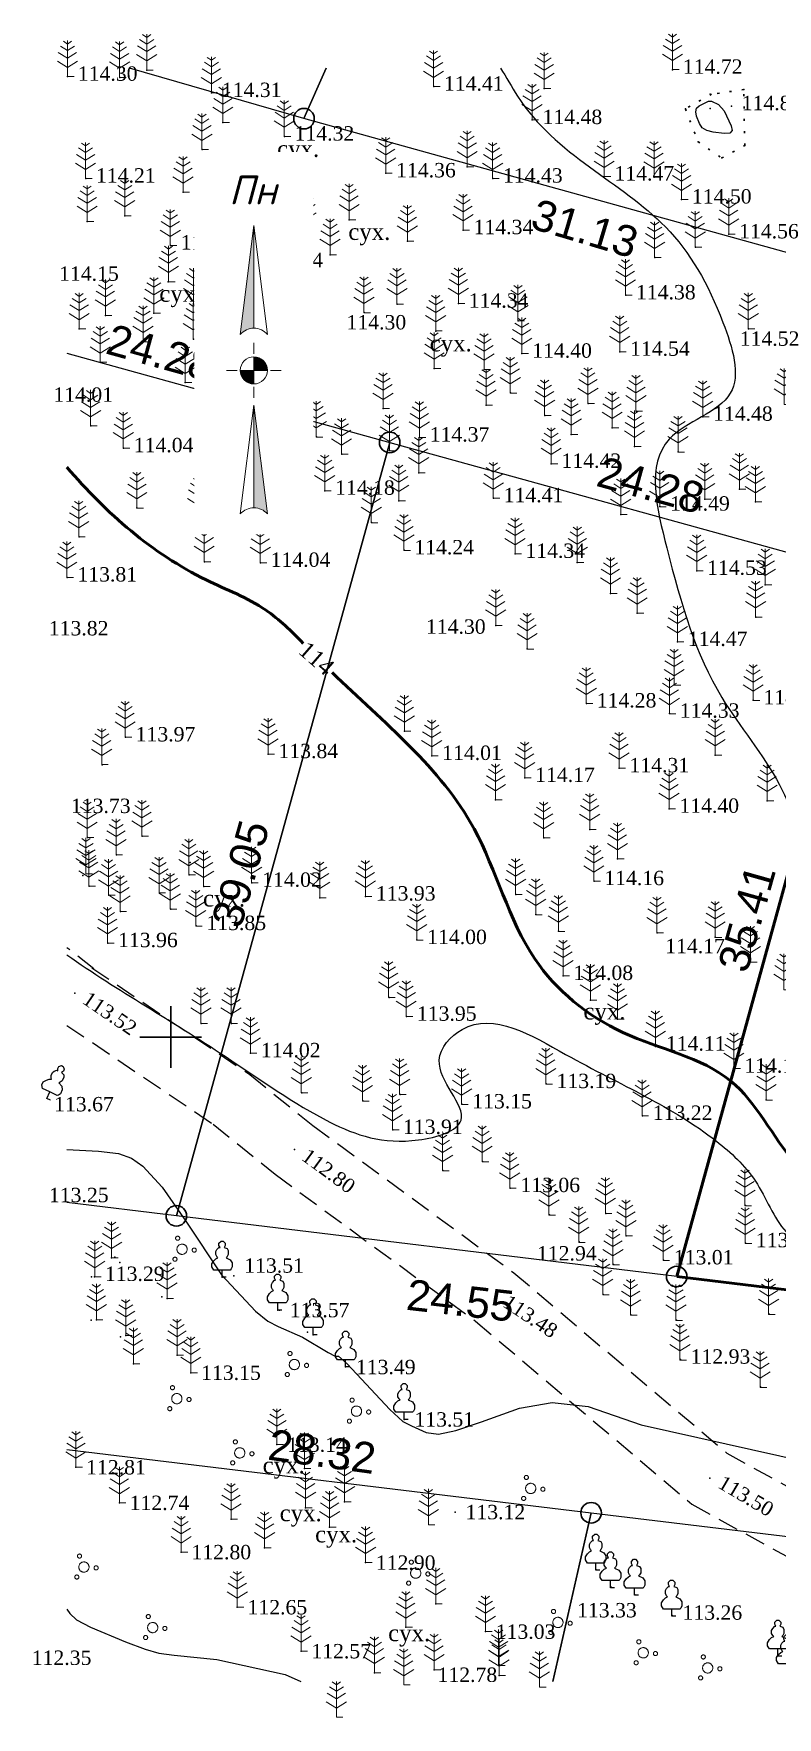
# Model space of a CAD drawing. Header units: millimetres. Extents: x 5405593.3 to 5405682.5, y 5524816.9 to 5524898.9.
# Drawn here: x 5405593.3 to 5405629.5, y 5524816.9 to 5524898.8 of the extents above; entities that cross this region are included whole.
import ezdxf
from ezdxf.enums import TextEntityAlignment as Align

# ---------------------------------------------------------------- set-up
doc = ezdxf.new("R2010")
doc.units = ezdxf.units.MM
doc.set_wipeout_variables(frame=1)
for name, pattern in [('0', [0]), ('DASHEDX2', [1.5, 1, -0.5]), ('HIDDEN', [0.5, 0, -0.5]), ('суцільна', [50, 50, 0])]:
    doc.linetypes.add(name, pattern=pattern)
for name, color, linetype, lineweight in [('#Лист (текст_ПН)', 250, 'Continuous', 0), ('#Штамп', 250, 'Continuous', 0), ('11900000', 1, 'Continuous', 30), ('Контур', 7, 'HIDDEN', 30), ('ТОЧКИ', 7, 'Continuous', 30), ('усл. знак', 7, 'суцільна', 20)]:
    doc.layers.add(name, color=color, linetype=linetype, lineweight=lineweight)
for name, color, linetype in [('вис_1_1', 170, 'Continuous'), ('горизонт_1', 12, 'Continuous'), ('горизонтали', 42, 'Continuous'), ('дороги', 7, 'Continuous'), ('Ділянки_Межі', 10, 'Continuous'), ('надписи', 7, 'Continuous'), ('отметки', 7, 'Continuous'), ('промеры', 185, 'Continuous'), ('Растительность', 7, 'Continuous')]:
    doc.layers.add(name, color=color, linetype=linetype)
doc.styles.get("Standard").update_dxf_attribs({"font": 'arial.ttf'})
doc.styles.add('times', font='times.ttf')
doc.styles.add('Мой_Топо', font='isocpeui.ttf')

# ---------------------------------------------------------------- blocks, each defined once
blk = doc.blocks.new('A$C51FE15A3')
at = {"layer": 'Растительность', "color": 94, "lineweight": 0}
for points in [[(-0.201, 1.726), (0, 1.584), (0.201, 1.726)], [(0, 1.75), (0, 0), (0.319, 0)], [(-0.447, 1.172), (0, 0.895), (0.447, 1.172)], [(-0.343, 1.489), (0, 1.267), (0.343, 1.489)], [(-0.493, 0.753), (0, 0.444), (0.493, 0.753)]]:
    blk.add_lwpolyline(points, dxfattribs=at)
blk = doc.blocks.new('A$C2ACB5305')
at = {"layer": 'Растительность'}
blk.add_lwpolyline([(0.2, 0), (0.2, 0), (0, 0), (0, 0.35), (-0.4, 0.35), (-0.5, 0.5), (-0.5, 0.65), (-0.4, 0.8), (-0.3, 0.9), (-0.2, 0.95), (-0.25, 1), (-0.3, 1.1), (-0.3, 1.25), (-0.25, 1.35), (-0.15, 1.45), (-0.1, 1.45), (-0.15, 1.55), (-0.15, 1.65), (-0.05, 1.75), (0.05, 1.75), (0.15, 1.65), (0.15, 1.55), (0.1, 1.45), (0.25, 1.4), (0.3, 1.3), (0.3, 1.1), (0.25, 1), (0.2, 0.95), (0.4, 0.85), (0.5, 0.7), (0.5, 0.5), (0.45, 0.4), (0.4, 0.35), (0, 0.35)], dxfattribs=at)
blk = doc.blocks.new('A$C72385B22')
at = {"layer": 'усл. знак'}
for centre, radius in [((0, 0), 0.625), ((-0.02, 1.49), 0.25), ((-1.29, -0.64), 0.25), ((1.28, -0.76), 0.25)]:
    blk.add_circle(centre, radius, dxfattribs=at)
blk = doc.blocks.new('*U6')
at = {"color": 0}
for points in [[(-0.113, 0), (-0.109, -0.029), (-0.097, -0.056)], [(-0.113, 0), (-0.097, -0.056), (0, 0)], [(-0.097, -0.056), (0, -0.113), (0, 0)], [(-0.097, -0.056), (-0.08, -0.08), (-0.056, -0.097)], [(-0.097, -0.056), (-0.056, -0.097), (0, -0.113)], [(-0.056, -0.097), (-0.029, -0.109), (0, -0.113)]]:
    blk.add_solid(points, dxfattribs=at)
blk = doc.blocks.new('*U7')
at = {"color": 0}
for points in [[(0, 0), (0.097, 0.056), (0, 0.113)], [(0.097, 0.056), (0.029, 0.109), (0, 0.113)], [(0, 0), (0.113, 0), (0.097, 0.056)], [(0.097, 0.056), (0.056, 0.097), (0.029, 0.109)], [(0.097, 0.056), (0.08, 0.08), (0.056, 0.097)], [(0.113, 0), (0.109, 0.029), (0.097, 0.056)]]:
    blk.add_solid(points, dxfattribs=at)
blk = doc.blocks.new('*U8')
at = {"color": 0}
for points in [[(0, -1.136), (0.021, -1.138), (0, -0.288)], [(0.021, -1.138), (0.042, -1.142), (0, -0.288)], [(0.042, -1.142), (0.062, -1.15), (0, -0.288)], [(0.062, -1.15), (0.081, -1.16), (0, -0.288)], [(0.081, -1.16), (0.098, -1.173), (0, -0.288)], [(0.098, -1.173), (0.113, -1.188), (0, -0.288)]]:
    blk.add_solid(points, dxfattribs=at)
blk = doc.blocks.new('*U9')
at = {"color": 0}
for points in [[(-0.113, 0.297), (-0.098, 0.312), (0, 1.197)], [(-0.098, 0.312), (-0.081, 0.325), (0, 1.197)], [(-0.081, 0.325), (-0.062, 0.335), (0, 1.197)], [(-0.062, 0.335), (-0.042, 0.343), (0, 1.197)], [(-0.042, 0.343), (-0.021, 0.347), (0, 1.197)], [(-0.021, 0.347), (0, 0.349), (0, 1.197)]]:
    blk.add_solid(points, dxfattribs=at)
blk = doc.blocks.new('#Північ')
at = {"color": 7}
blk.add_wipeout([(-2.901, 10.635), (2.901, 10.635), (2.901, -7.981), (-2.901, -7.981)], dxfattribs=at).dxf.layer = '#Лист (текст_ПН)'
at = {"layer": '#Лист (текст_ПН)'}
for p, q in [((-0.663, 1.748), (0, 7.043)), ((0, 7.043), (0, 2.052)), ((0, 7.043), (0.663, 1.748)), ((0, 1.337), (0, 0.807)), ((-1.337, 0), (-0.807, 0)), ((-0.662, 0), (0.662, 0)), ((0, 0.662), (0, -0.662)), ((1.337, 0), (0.807, 0)), ((0, -1.337), (0, -0.807)), ((-0.663, -6.99), (0, -1.695)), ((0, -1.695), (0.663, -6.99)), ((0, -1.695), (0, -6.686))]:
    blk.add_line(p, q, dxfattribs=at)
at = {"layer": '#Лист (текст_ПН)', "flags": 128}
for points in [[(0, 7.043), (-0.663, 1.748, -0.218585), (0, 2.052)], [(0, 0), (-0.662, 0, 0.414214), (0, -0.662)]]:
    blk.add_lwpolyline(points, format="xyb", close=True, dxfattribs=at)
at = {"layer": '#Лист (текст_ПН)'}
blk.add_circle((0, 0), 0.662, dxfattribs=at)
for centre in [(0, 1.178), (0, -7.56)]:
    blk.add_arc(centre, 0.874, 40.67981, 139.32019, dxfattribs=at)
at = {"layer": '#Лист (текст_ПН)', "xscale": 5.883850111352785, "yscale": 5.883850111352785, "zscale": 5.883850111352785}
for name in ['*U9', '*U6', '*U7', '*U8']:
    blk.add_blockref(name, (0, 0), dxfattribs=at)
at = {"layer": '#Лист (текст_ПН)', "style": 'Мой_Топо'}
blk.add_text('Пн', height=1.4, dxfattribs=at).set_placement((-1.217, 8.077))

msp = doc.modelspace()

# ---------------------------------------------------------------- linework, layer by layer
at = {"layer": '11900000', "color": 0, "linetype": '0', "lineweight": 15, "ltscale": 0.7}
for points in [[(5405600, 5524848.496), (5405600, 5524851.504)], [(5405600, 5524848.496), (5405600, 5524851.504)], [(5405600, 5524848.496), (5405600, 5524851.504)], [(5405600, 5524848.496), (5405600, 5524851.504)], [(5405600, 5524848.496), (5405600, 5524851.504)], [(5405600, 5524848.496), (5405600, 5524851.504)], [(5405598.496, 5524850), (5405601.504, 5524850)], [(5405598.496, 5524850), (5405601.504, 5524850)], [(5405598.496, 5524850), (5405601.504, 5524850)]]:
    msp.add_lwpolyline(points, dxfattribs=at)
at = {"layer": '11900000', "linetype": '0', "lineweight": 15, "ltscale": 0.7}
msp.add_lwpolyline([(5405600, 5524848.496), (5405600, 5524851.504)], dxfattribs=at)
at = {"layer": '11900000', "color": 7}
for points in [[(5405600, 5524848.5, 0), (5405600, 5524851.5, 0)], [(5405600, 5524848.5, 0), (5405600, 5524851.5, 0)], [(5405598.5, 5524850, 0), (5405601.5, 5524850, 0)], [(5405598.5, 5524850, 0), (5405601.5, 5524850, 0)]]:
    msp.add_polyline3d(points, dxfattribs=at)
at = {"layer": 'вис_1_1', "color": 7}
for p in [(5405597.27, 5524839.29, 113.36), (5405596.14, 5524838.32, 113.3), (5405602.5, 5524838.31, 113.5), (5405599.56, 5524837.35, 113.37), (5405605.3, 5524836.71, 113.57), (5405596.13, 5524836.22, 113.12), (5405606.67, 5524835.64, 113.52), (5405597.56, 5524835.41, 113.15), (5405598.18, 5524834.09, 113.08), (5405600.31, 5524834.52, 113.2), (5405600.98, 5524833.66, 113.15), (5405608.52, 5524833.94, 113.49), (5405611.37, 5524831.39, 113.51), (5405605.17, 5524830.16, 113.14), (5405595.38, 5524829.06, 112.81), (5405606.51, 5524829, 113.12), (5405597.5, 5524827.33, 112.74), (5405606.57, 5524827.09, 112.98), (5405608.47, 5524827.37, 113.07), (5405613.86, 5524826.88, 113.12), (5405602.94, 5524826.53, 112.86), (5405607.74, 5524826.15, 112.98), (5405604.57, 5524825.14, 112.77), (5405600.51, 5524824.93, 112.8), (5405609.49, 5524824.42, 112.9), (5405603.24, 5524822.25, 112.65), (5405612.91, 5524822.41, 113), (5405611.45, 5524821.27, 112.79), (5405615.33, 5524821.06, 113.03), (5405606.35, 5524820.11, 112.57), (5405609.92, 5524819.06, 112.6), (5405612.83, 5524819.2, 112.71), (5405615.99, 5524818.93, 112.85)]:
    msp.add_point(p, dxfattribs=at)
at = {"layer": 'горизонт_1', "color": 32}
for points in [[(5405594.945, 5524844.519, 113.5), (5405596.49, 5524844.44, 113.5), (5405597.45, 5524844.33, 113.5), (5405598.09, 5524844.11, 113.5), (5405598.64, 5524843.71, 113.5), (5405599.58, 5524842.69, 113.5), (5405600.73, 5524841.04, 113.5), (5405602.48, 5524838.42, 113.5), (5405604.13, 5524836.65, 113.5), (5405604.73, 5524836.17, 113.5), (5405605.24, 5524835.91, 113.5), (5405606.42, 5524835.39, 113.5), (5405607.67, 5524834.64, 113.5), (5405608.01, 5524834.46, 113.5), (5405608.17, 5524834.47, 113.5), (5405608.6, 5524834.09, 113.5), (5405610.67, 5524831.87, 113.5), (5405611.31, 5524831.28, 113.5), (5405611.73, 5524831.08, 113.5), (5405612.45, 5524830.75, 113.5), (5405613.04, 5524830.67, 113.5), (5405613.89, 5524830.85, 113.5), (5405615.14, 5524831.27, 113.5), (5405616.99, 5524831.94, 113.5), (5405618.58, 5524832.22, 113.5), (5405620.34, 5524832.01, 113.5), (5405622.91, 5524831.12, 113.5), (5405632.424, 5524829.007, 0)], [(5405594.945, 5524822.155, 112.5), (5405595.09, 5524821.94, 112.5), (5405595.41, 5524821.64, 112.5), (5405596.09, 5524821.27, 112.5), (5405597.8, 5524820.56, 112.5), (5405598.75, 5524820.21, 112.5), (5405599.42, 5524820.02, 112.5), (5405600.17, 5524819.91, 112.5), (5405602.25, 5524819.7, 112.5), (5405605.57, 5524818.97, 112.5), (5405606.343, 5524818.63, 112.5)]]:
    msp.add_polyline3d(points, dxfattribs=at)
at = {"layer": 'горизонтали', "color": 32}
msp.add_polyline3d([(5405625.617, 5524894.812, 114.5), (5405625.577, 5524895.032, 114.5), (5405625.617, 5524895.202, 114.5), (5405625.747, 5524895.322, 114.5), (5405626.187, 5524895.542, 114.5), (5405626.337, 5524895.552, 114.5), (5405626.687, 5524895.382, 114.5), (5405626.957, 5524895.072, 114.5), (5405627.297, 5524894.352, 114.5), (5405627.347, 5524894.112, 114.5), (5405627.237, 5524893.982, 114.5), (5405626.957, 5524893.972, 114.5), (5405626.427, 5524894.032, 114.5), (5405626.107, 5524894.112, 114.5), (5405625.887, 5524894.252, 114.5), (5405625.757, 5524894.462, 114.5), (5405625.617, 5524894.812, 114.5)], close=True, dxfattribs=at)
for points, knots in [([(5405616.062, 5524897.152), (5405616.345, 5524896.725), (5405618.259, 5524893.107), (5405623.768, 5524890.887), (5405626.725, 5524885.692), (5405628.214, 5524880.763), (5405622.772, 5524879.375), (5405624.442, 5524872.575), (5405625.964, 5524867.149), (5405630.819, 5524861.461), (5405631.98, 5524851.958), (5405640.975, 5524845.575), (5405649.66, 5524843.677), (5405656.782, 5524841.559), (5405664.498, 5524840.873), (5405672.19, 5524840.206), (5405676.009, 5524836.009), (5405676.677, 5524832.749), (5405677.689, 5524832.21)], [1006.37858, 1006.37858, 1006.37858, 1006.37858, 1007.86787, 1017.487334, 1022.90954, 1026.380728, 1030.095834, 1035.395338, 1043.1603, 1048.251367, 1057.010325, 1070.527511, 1077.466358, 1083.982496, 1092.600956, 1101.125451, 1105.517523, 1109.289482, 1109.289482, 1109.289482, 1109.289482]), ([(5405594.945, 5524853.991), (5405597.419, 5524852.268), (5405601.847, 5524849.758), (5405607.223, 5524845.854), (5405611.016, 5524844.52), (5405615.353, 5524845.832), (5405612.231, 5524848.538), (5405615.096, 5524851.641), (5405620.513, 5524848.229), (5405625.149, 5524846.33), (5405628.701, 5524843.092), (5405629.928, 5524839.492), (5405634.972, 5524838.94), (5405638.051, 5524833.668), (5405643.5, 5524830.191), (5405648.487, 5524828.581), (5405651.496, 5524824.289), (5405656.122, 5524829.555), (5405659.386, 5524823.566), (5405665.551, 5524828.125), (5405671.346, 5524821.613), (5405676.935, 5524816.585), (5405681.264, 5524817.737), (5405682.481, 5524818.06)], [212.550793, 212.550793, 212.550793, 212.550793, 221.647362, 227.659049, 232.061321, 234.360288, 237.456685, 239.327291, 244.513006, 252.991366, 255.698925, 258.590998, 263.577238, 268.549286, 276.008979, 282.485158, 284.13014, 290.057535, 293.654163, 298.963585, 306.578764, 315.889792, 319.532435, 319.532435, 319.532435, 319.532435])]:
    msp.add_open_spline(points, degree=3, knots=knots, dxfattribs=at)
at = {"layer": 'горизонтали', "color": 32, "lineweight": 50}
for points, knots in [([(5405606.456, 5524869.158), (5405605.877, 5524869.753), (5405604.523, 5524871.087), (5405599.932, 5524872.812), (5405596.857, 5524875.479), (5405594.945, 5524877.739)], [95.517258, 95.517258, 95.517258, 95.517258, 97.981196, 101.219145, 109.944392, 109.944392, 109.944392, 109.944392]), ([(5405677.689, 5524822.065), (5405677.529, 5524822.075), (5405675.647, 5524822.192), (5405672.077, 5524823.089), (5405668.394, 5524826.87), (5405662.764, 5524829.2), (5405656.57, 5524831.468), (5405649.417, 5524831.949), (5405642.241, 5524835.674), (5405636.068, 5524839.74), (5405630.096, 5524843.44), (5405627.662, 5524848.711), (5405621.841, 5524849.742), (5405616.887, 5524853.819), (5405615.045, 5524861.625), (5405610.375, 5524865.309), (5405607.862, 5524867.739)], [7.100836, 7.100836, 7.100836, 7.100836, 7.568343, 12.725493, 17.654253, 23.006167, 30.801483, 37.395587, 44.178008, 54.639578, 59.818306, 64.919884, 70.679239, 76.265836, 83.261001, 93.552049, 93.552049, 93.552049, 93.552049])]:
    msp.add_open_spline(points, degree=3, knots=knots, dxfattribs=at)
at = {"layer": 'дороги', "color": 7, "linetype": 'DASHEDX2'}
for points, elevation in [([(5405596.262, 5524853.313), (5405594.945, 5524854.344)], 112.707), ([(5405596.15, 5524853.373), (5405603.852, 5524848.167), (5405606.914, 5524845.7), (5405616.709, 5524838.529), (5405627.094, 5524829.743), (5405644.197, 5524820.364), (5405647.786, 5524818.63)], 112.71), ([(5405594.945, 5524850.566), (5405602.068, 5524845.753), (5405605.086, 5524843.32), (5405614.851, 5524836.171), (5405625.386, 5524827.257), (5405641.12, 5524818.63)], 112.71)]:
    msp.add_lwpolyline(points, dxfattribs=dict(at, elevation=elevation))
at = {"layer": 'Ділянки_Межі', "lineweight": 25}
for points in [[(5405594.945, 5524883.275), (5405610.666, 5524878.935), (5405634.068, 5524872.474), (5405657.472, 5524866.014), (5405661.2, 5524879.516), (5405636.486, 5524886.378), (5405606.49, 5524894.695), (5405597.989, 5524897.152)], [(5405594.945, 5524829.918), (5405620.476, 5524826.844), (5405646.236, 5524823.743), (5405649.017, 5524835.388), (5405624.646, 5524838.342), (5405600.275, 5524841.297), (5405594.945, 5524841.943)], [(5405594.945, 5524829.918), (5405620.476, 5524826.844), (5405618.61, 5524818.63)]]:
    msp.add_lwpolyline(points, dxfattribs=at)
at = {"layer": 'Ділянки_Межі'}
for points in [[(5405607.565, 5524897.152), (5405606.49, 5524894.695), (5405597.989, 5524897.152)], [(5405641.207, 5524897.152), (5405636.486, 5524886.378), (5405606.49, 5524894.695)], [(5405606.49, 5524894.695), (5405607.565, 5524897.152)], [(5405594.945, 5524883.275), (5405610.666, 5524878.935), (5405600.275, 5524841.297), (5405594.945, 5524841.943)], [(5405618.61, 5524818.63), (5405620.476, 5524826.844), (5405646.236, 5524823.743), (5405645.074, 5524818.63)]]:
    msp.add_lwpolyline(points, dxfattribs=at)
msp.add_lwpolyline([(5405600.275, 5524841.297), (5405610.666, 5524878.935), (5405634.068, 5524872.474), (5405624.646, 5524838.342)], close=True, dxfattribs=at)
at = {"layer": 'Ділянки_Межі', "lineweight": 50}
msp.add_lwpolyline([(5405624.646, 5524838.342), (5405634.068, 5524872.474), (5405657.472, 5524866.014), (5405649.017, 5524835.388)], close=True, dxfattribs=at)
at = {"layer": 'Контур', "color": 7, "linetype": 'HIDDEN', "elevation": 114.67}
msp.add_lwpolyline([(5405626.84, 5524892.78), (5405626.84, 5524892.78), (5405627.96, 5524893.39), (5405627.91, 5524896.11), (5405626.34, 5524895.881), (5405625.07, 5524895.17), (5405625.69, 5524893.57), (5405626.84, 5524892.78)], dxfattribs=at)
at = {"layer": 'отметки', "color": 7}
for p in [(5405594.975, 5524896.739, 114.296), (5405597.517, 5524896.702, 114.289), (5405598.838, 5524897.06, 114.308), (5405624.444, 5524897.078, 114.719), (5405601.989, 5524895.948, 114.314), (5405612.808, 5524896.258, 114.409), (5405618.193, 5524896.163, 114.555), (5405626.279, 5524895.891, 114.76), (5405627.911, 5524896.106, 114.845), (5405625.073, 5524895.168, 114.722), (5405626.282, 5524895.188, 114.069), (5405627.311, 5524895.307, 114.801), (5405602.542, 5524894.5, 114.319), (5405605.534, 5524893.827, 114.318), (5405617.61, 5524894.63, 114.485), (5405601.524, 5524893.187, 114.231), (5405625.698, 5524893.573, 114.707), (5405627.965, 5524893.395, 114.668), (5405614.447, 5524892.35, 114.386), (5405626.846, 5524892.785, 114.672), (5405595.86, 5524891.782, 114.214), (5405610.478, 5524892.038, 114.363), (5405615.684, 5524891.781, 114.431), (5405621.113, 5524891.882, 114.47), (5405623.547, 5524891.841, 114.529), (5405600.605, 5524891.109, 114.23), (5405606.273, 5524891.311, 114.336), (5405624.886, 5524890.762, 114.504), (5405597.768, 5524889.965, 114.191), (5405608.694, 5524889.771, 114.373), (5405595.937, 5524889.69, 114.151), (5405606.594, 5524889.354, 114.294), (5405614.252, 5524889.272, 114.344), (5405627.185, 5524889.068, 114.559), (5405599.985, 5524888.526, 114.258), (5405605.359, 5524888.451, 114.341), (5405611.535, 5524888.73, 114.336), (5405625.557, 5524888.438, 114.549), (5405607.77, 5524888.071, 114.304), (5405623.572, 5524887.929, 114.474), (5405599.881, 5524886.76, 114.237), (5405601.109, 5524885.666, 114.291), (5405611.031, 5524885.67, 114.366), (5405614.015, 5524885.695, 114.335), (5405622.162, 5524886.1, 114.385), (5405596.817, 5524885.12, 114.199), (5405599.177, 5524885.223, 114.228), (5405609.422, 5524885.253, 114.302), (5405616.919, 5524884.848, 114.319), (5405595.54, 5524884.462, 114.097), (5405602.952, 5524884.419, 114.176), (5405612.917, 5524884.358, 114.283), (5405628.135, 5524884.461, 114.517), (5405598.644, 5524883.84, 114.121), (5405601.109, 5524883.97, 114.146), (5405604.636, 5524883.246, 114.221), (5405605.281, 5524883.907, 114.186), (5405617.108, 5524883.259, 114.398), (5405621.874, 5524883.352, 114.544), (5405596.561, 5524882.839, 114.145), (5405602.587, 5524882.596, 114.162), (5405612.834, 5524882.542, 114.314), (5405615.263, 5524882.494, 114.362), (5405600.709, 5524881.849, 114.248), (5405615.37, 5524880.752, 114.345), (5405616.547, 5524881.345, 114.356), (5405620.325, 5524880.831, 114.423), (5405602.669, 5524880.305, 114.169), (5405610.348, 5524880.58, 114.352), (5405618.222, 5524880.241, 114.405), (5405622.668, 5524880.466, 114.444), (5405625.915, 5524880.19, 114.484), (5405596.101, 5524879.741, 114.096), (5405607.097, 5524879.202, 114.241), (5405612.114, 5524879.178, 114.369), (5405619.512, 5524879.329, 114.412), (5405621.503, 5524879.65, 114.429), (5405597.699, 5524878.659, 114.041), (5405602.974, 5524878.365, 114.152), (5405608.333, 5524878.364, 114.227), (5405610.655, 5524878.537, 114.244), (5405622.594, 5524878.743, 114.457), (5405624.718, 5524878.473, 114.54), (5405612.083, 5524877.454, 114.267), (5405618.532, 5524877.9, 114.415), (5405604.625, 5524876.754, 114.118), (5405627.703, 5524876.659, 114.594), (5405607.506, 5524876.588, 114.179), (5405611.117, 5524876.1, 114.249), (5405615.717, 5524876.226, 114.414), (5405623.824, 5524875.818, 114.485), (5405626.011, 5524876.18, 114.571), (5405628.485, 5524876.047, 114.606), (5405598.357, 5524875.747, 114.006), (5405601.317, 5524875.459, 114.065), (5405609.777, 5524875.032, 114.24), (5405621.93, 5524875.435, 114.444), (5405595.537, 5524874.344, 113.894), (5405611.366, 5524873.688, 114.242), (5405616.774, 5524873.518, 114.337), (5405601.644, 5524873.133, 114.022), (5405604.366, 5524873.081, 114.041), (5405619.802, 5524873.094, 114.425), (5405625.623, 5524872.692, 114.533), (5405594.954, 5524872.367, 113.809), (5405628.96, 5524872.009, 114.605), (5405621.428, 5524871.59, 114.449), (5405622.721, 5524870.627, 114.468), (5405628.497, 5524870.439, 114.539), (5405615.833, 5524870.029, 114.297), (5405617.366, 5524868.89, 114.267), (5405624.685, 5524869.232, 114.471), (5405624.528, 5524867.135, 114.349), (5405620.249, 5524866.236, 114.279), (5405628.369, 5524866.386, 114.56), (5405624.296, 5524865.74, 114.331), (5405597.792, 5524864.586, 113.148), (5405597.792, 5524864.586, 113.965), (5405611.391, 5524864.89, 114.054), (5405604.748, 5524863.771, 113.843), (5405612.721, 5524863.682, 114.013), (5405626.522, 5524863.722, 114.456), (5405596.653, 5524863.254, 113.028), (5405596.653, 5524863.254, 113.845), (5405621.845, 5524863.082, 114.309), (5405617.251, 5524862.614, 114.166), (5405615.826, 5524861.547, 114.162), (5405624.276, 5524861.11, 114.396), (5405629.051, 5524861.501, 114.455), (5405595.948, 5524859.708, 112.97), (5405595.948, 5524859.708, 113.787), (5405598.611, 5524859.771, 113.029), (5405598.611, 5524859.771, 113.846), (5405618.17, 5524859.694, 114.119), (5405620.417, 5524860.101, 114.232), (5405597.36, 5524858.858, 112.941), (5405597.36, 5524858.858, 113.758), (5405621.769, 5524858.678, 114.256), (5405595.721, 5524857.86, 112.954), (5405595.721, 5524857.86, 113.771), (5405600.899, 5524857.886, 112.998), (5405600.899, 5524857.886, 113.815), (5405600.94, 5524858.492, 112.998), (5405600.94, 5524858.492, 113.815), (5405596.027, 5524857.342, 112.958), (5405596.027, 5524857.342, 113.775), (5405599.445, 5524857.007, 112.996), (5405599.445, 5524857.007, 113.813), (5405601.619, 5524857.319, 113.045), (5405601.619, 5524857.319, 113.862), (5405603.95, 5524857.51, 113.202), (5405603.95, 5524857.51, 114.019), (5405620.62, 5524857.59, 114.159), (5405596.983, 5524856.899, 113), (5405596.983, 5524856.899, 113.817), (5405599.999, 5524856.222, 113.019), (5405599.999, 5524856.222, 113.836), (5405607.27, 5524856.779, 113.174), (5405607.27, 5524856.779, 113.991), (5405609.492, 5524856.841, 113.116), (5405609.492, 5524856.841, 113.933), (5405616.804, 5524856.934, 114.111), (5405597.546, 5524856.107, 113.022), (5405597.546, 5524856.107, 113.839), (5405601.238, 5524855.404, 113.032), (5405601.238, 5524855.404, 113.849), (5405617.783, 5524855.955, 114.128), (5405596.935, 5524854.573, 113.143), (5405596.935, 5524854.573, 113.96), (5405611.991, 5524854.722, 113.186), (5405611.991, 5524854.722, 114.003), (5405618.892, 5524855.15, 114.085), (5405623.689, 5524855.076, 114.166), (5405626.523, 5524854.851, 114.355), (5405619.116, 5524852.974, 114.079), (5405628.246, 5524853.657, 114.417), (5405595.337, 5524852.132, 112.707), (5405595.337, 5524852.132, 113.524), (5405610.633, 5524851.929, 113.058), (5405610.633, 5524851.929, 113.875), (5405620.446, 5524851.8, 114.029), (5405601.489, 5524850.664, 113.081), (5405601.489, 5524850.664, 113.898), (5405602.955, 5524850.664, 113.027), (5405602.955, 5524850.664, 113.844), (5405611.491, 5524850.992, 113.129), (5405611.491, 5524850.992, 113.946), (5405621.767, 5524850.866, 114.117), (5405603.893, 5524849.213, 113.207), (5405603.893, 5524849.213, 114.024), (5405623.619, 5524849.538, 114.114), (5405627.44, 5524848.464, 114.181), (5405606.38, 5524847.286, 113.114), (5405606.38, 5524847.286, 113.931), (5405611.168, 5524847.208, 113.029), (5405611.168, 5524847.208, 113.846), (5405618.292, 5524847.713, 113.188), (5405609.358, 5524846.886, 113.077), (5405609.358, 5524846.886, 113.894), (5405614.186, 5524846.726, 113.149), (5405629.002, 5524846.94, 114.091), (5405610.813, 5524845.481, 113.095), (5405610.813, 5524845.481, 113.912), (5405622.981, 5524846.165, 113.219), (5405606.027, 5524844.519, 112.795), (5405606.027, 5524844.519, 113.612), (5405615.19, 5524843.933, 113.059), (5405613.255, 5524843.498, 113.099), (5405616.531, 5524842.65, 113.059), (5405621.187, 5524841.417, 113.051), (5405621.187, 5524841.416, 113.065), (5405627.991, 5524841.803, 113.199), (5405618.443, 5524841.344, 113.007), (5405619.893, 5524840.029, 112.937), (5405619.893, 5524840.017, 112.938), (5405622.19, 5524840.331, 113.05), (5405628, 5524839.968, 113.186), (5405597.121, 5524839.257, 113.284), (5405597.52, 5524839.03, 113.37), (5405621.567, 5524838.926, 112.962), (5405624.005, 5524839.134, 113.014), (5405596.295, 5524838.328, 113.292), (5405603.08, 5524838.38, 113.51), (5405599.82, 5524837.28, 113.4), (5405615.813, 5524837.366, 112.664), (5405615.813, 5524837.366, 113.481), (5405621.06, 5524837.472, 112.933), (5405605.21, 5524836.71, 113.53), (5405622.416, 5524836.477, 112.998), (5405629.145, 5524836.505, 113.031), (5405596.38, 5524836.23, 113.16), (5405624.633, 5524836.226, 113.003), (5405597.81, 5524835.48, 113.16), (5405606.93, 5524835.51, 113.52), (5405624.823, 5524834.302, 112.933), (5405628.725, 5524832.974, 113.011), (5405626.263, 5524828.529, 112.68), (5405626.263, 5524828.529, 113.497), (5405620.726, 5524824.074, 112.462), (5405620.726, 5524824.074, 113.279), (5405621.452, 5524823.23, 112.427), (5405621.452, 5524823.23, 113.244), (5405622.61, 5524822.854, 112.515), (5405622.61, 5524822.854, 113.332), (5405624.428, 5524821.839, 112.442), (5405624.428, 5524821.839, 113.259), (5405616.012, 5524819.447, 111.966), (5405616.012, 5524819.447, 112.783)]:
    msp.add_point(p, dxfattribs=at)
at = {"layer": 'ТОЧКИ'}
for centre in [(5405606.49, 5524894.695), (5405610.666, 5524878.935), (5405600.275, 5524841.297), (5405624.646, 5524838.342), (5405620.476, 5524826.844)]:
    msp.add_circle(centre, 0.5, dxfattribs=at)

# ---------------------------------------------------------------- block references
at = {"layer": 'Растительность', "color": 7}
for name, p in [('A$C51FE15A3', (5405598.83, 5524897.06, 114.31)), ('A$C51FE15A3', (5405624.44, 5524897.08, 114.72)), ('A$C51FE15A3', (5405594.97, 5524896.74, 114.3)), ('A$C51FE15A3', (5405597.51, 5524896.7, 114.29)), ('A$C51FE15A3', (5405612.8, 5524896.26, 114.41)), ('A$C51FE15A3', (5405601.98, 5524895.95, 114.31)), ('A$C51FE15A3', (5405618.19, 5524896.16, 114.55)), ('A$C51FE15A3', (5405617.6, 5524894.63, 114.48)), ('A$C51FE15A3', (5405602.54, 5524894.5, 114.32)), ('A$C51FE15A3', (5405605.53, 5524893.83, 114.32)), ('A$C51FE15A3', (5405601.52, 5524893.19, 114.23)), ('A$C51FE15A3', (5405614.44, 5524892.35, 114.39)), ('A$C51FE15A3', (5405595.85, 5524891.78, 114.21)), ('A$C51FE15A3', (5405606.27, 5524891.31, 114.34)), ('A$C51FE15A3', (5405610.47, 5524892.04, 114.36)), ('A$C51FE15A3', (5405615.68, 5524891.78, 114.43)), ('A$C51FE15A3', (5405621.11, 5524891.88, 114.47)), ('A$C51FE15A3', (5405623.54, 5524891.84, 114.53)), ('A$C51FE15A3', (5405600.6, 5524891.11, 114.23)), ('A$C51FE15A3', (5405624.88, 5524890.76, 114.5)), ('A$C51FE15A3', (5405595.93, 5524889.69, 114.15)), ('A$C51FE15A3', (5405597.76, 5524889.96, 114.19)), ('A$C51FE15A3', (5405608.69, 5524889.77, 114.37)), ('A$C51FE15A3', (5405606.59, 5524889.35, 114.29)), ('A$C51FE15A3', (5405614.24, 5524889.27, 114.34)), ('A$C51FE15A3', (5405627.18, 5524889.07, 114.56)), ('A$C51FE15A3', (5405599.98, 5524888.52, 114.26)), ('A$C51FE15A3', (5405605.35, 5524888.45, 114.34)), ('A$C51FE15A3', (5405607.76, 5524888.07, 114.3)), ('A$C51FE15A3', (5405611.53, 5524888.73, 114.34)), ('A$C51FE15A3', (5405625.55, 5524888.44, 114.55)), ('A$C51FE15A3', (5405623.57, 5524887.93, 114.47)), ('A$C51FE15A3', (5405599.89, 5524886.76, 114.24)), ('A$C51FE15A3', (5405601.11, 5524885.67, 114.29)), ('A$C51FE15A3', (5405611.02, 5524885.67, 114.37)), ('A$C51FE15A3', (5405614.01, 5524885.69, 114.34)), ('A$C51FE15A3', (5405622.15, 5524886.1, 114.38)), ('A$C51FE15A3', (5405596.82, 5524885.12, 114.2)), ('A$C51FE15A3', (5405599.18, 5524885.22, 114.23)), ('A$C51FE15A3', (5405609.41, 5524885.25, 114.3)), ('A$C51FE15A3', (5405616.91, 5524884.85, 114.32)), ('A$C51FE15A3', (5405595.54, 5524884.46, 114.1)), ('A$C51FE15A3', (5405601.1, 5524883.97, 114.15)), ('A$C51FE15A3', (5405602.94, 5524884.42, 114.18)), ('A$C51FE15A3', (5405605.27, 5524883.91, 114.19)), ('A$C51FE15A3', (5405612.91, 5524884.36, 114.28)), ('A$C51FE15A3', (5405628.13, 5524884.46, 114.52)), ('A$C51FE15A3', (5405598.65, 5524883.84, 114.12)), ('A$C51FE15A3', (5405604.63, 5524883.24, 114.22)), ('A$C51FE15A3', (5405617.1, 5524883.26, 114.4)), ('A$C51FE15A3', (5405621.87, 5524883.35, 114.54)), ('A$C51FE15A3', (5405596.57, 5524882.84, 114.15)), ('A$C51FE15A3', (5405602.58, 5524882.59, 114.16)), ('A$C51FE15A3', (5405612.83, 5524882.54, 114.31)), ('A$C51FE15A3', (5405615.26, 5524882.49, 114.36)), ('A$C51FE15A3', (5405600.71, 5524881.85, 114.25)), ('A$C51FE15A3', (5405615.36, 5524880.75, 114.35)), ('A$C51FE15A3', (5405616.54, 5524881.34, 114.36)), ('A$C51FE15A3', (5405620.32, 5524880.83, 114.42)), ('A$C51FE15A3', (5405629.88, 5524880.79, 114.54)), ('A$C51FE15A3', (5405602.66, 5524880.3, 114.17)), ('A$C51FE15A3', (5405610.34, 5524880.58, 114.35)), ('A$C51FE15A3', (5405618.21, 5524880.24, 114.4)), ('A$C51FE15A3', (5405622.66, 5524880.46, 114.44)), ('A$C51FE15A3', (5405625.91, 5524880.19, 114.48)), ('A$C51FE15A3', (5405596.1, 5524879.74, 114.1)), ('A$C51FE15A3', (5405607.09, 5524879.2, 114.24)), ('A$C51FE15A3', (5405612.11, 5524879.18, 114.37)), ('A$C51FE15A3', (5405619.51, 5524879.33, 114.41)), ('A$C51FE15A3', (5405621.5, 5524879.65, 114.43)), ('A$C51FE15A3', (5405597.69, 5524878.66, 114.04)), ('A$C51FE15A3', (5405602.96, 5524878.36, 114.15)), ('A$C51FE15A3', (5405608.32, 5524878.36, 114.23)), ('A$C51FE15A3', (5405610.65, 5524878.53, 114.24)), ('A$C51FE15A3', (5405622.59, 5524878.74, 114.46)), ('A$C51FE15A3', (5405624.71, 5524878.47, 114.54)), ('A$C51FE15A3', (5405612.08, 5524877.45, 114.27)), ('A$C51FE15A3', (5405618.53, 5524877.9, 114.41)), ('A$C51FE15A3', (5405604.62, 5524876.75, 114.12)), ('A$C51FE15A3', (5405607.5, 5524876.58, 114.18)), ('A$C51FE15A3', (5405627.7, 5524876.66, 114.59)), ('A$C51FE15A3', (5405598.35, 5524875.74, 114.01)), ('A$C51FE15A3', (5405611.11, 5524876.1, 114.25)), ('A$C51FE15A3', (5405615.71, 5524876.22, 114.41)), ('A$C51FE15A3', (5405623.82, 5524875.81, 114.48)), ('A$C51FE15A3', (5405626.01, 5524876.18, 114.57)), ('A$C51FE15A3', (5405628.48, 5524876.04, 114.61)), ('A$C51FE15A3', (5405601.31, 5524875.46, 114.06)), ('A$C51FE15A3', (5405609.77, 5524875.03, 114.24)), ('A$C51FE15A3', (5405621.92, 5524875.43, 114.44)), ('A$C51FE15A3', (5405595.52, 5524874.34, 113.89)), ('A$C51FE15A3', (5405611.36, 5524873.68, 114.24)), ('A$C51FE15A3', (5405616.77, 5524873.51, 114.34)), ('A$C51FE15A3', (5405601.63, 5524873.13, 114.02)), ('A$C51FE15A3', (5405604.36, 5524873.08, 114.04)), ('A$C51FE15A3', (5405619.8, 5524873.09, 114.42)), ('A$C51FE15A3', (5405625.62, 5524872.69, 114.53)), ('A$C51FE15A3', (5405594.94, 5524872.36, 113.81)), ('A$C51FE15A3', (5405621.42, 5524871.59, 114.45)), ('A$C51FE15A3', (5405628.96, 5524872.01, 114.61)), ('A$C51FE15A3', (5405615.83, 5524870.03, 114.3)), ('A$C51FE15A3', (5405622.72, 5524870.62, 114.47)), ('A$C51FE15A3', (5405628.49, 5524870.44, 114.54)), ('A$C51FE15A3', (5405624.68, 5524869.23, 114.47)), ('A$C51FE15A3', (5405617.36, 5524868.88, 114.27)), ('A$C51FE15A3', (5405624.52, 5524867.13, 114.35)), ('A$C51FE15A3', (5405620.24, 5524866.23, 114.28)), ('A$C51FE15A3', (5405628.37, 5524866.38, 114.56)), ('A$C51FE15A3', (5405624.29, 5524865.73, 114.33)), ('A$C51FE15A3', (5405597.78, 5524864.59, 113.15)), ('A$C51FE15A3', (5405611.38, 5524864.88, 114.05)), ('A$C51FE15A3', (5405604.74, 5524863.76, 113.84)), ('A$C51FE15A3', (5405612.71, 5524863.68, 114.01)), ('A$C51FE15A3', (5405626.52, 5524863.72, 114.46)), ('A$C51FE15A3', (5405596.64, 5524863.26, 113.03)), ('A$C51FE15A3', (5405617.24, 5524862.61, 114.17)), ('A$C51FE15A3', (5405621.84, 5524863.08, 114.31)), ('A$C51FE15A3', (5405615.82, 5524861.54, 114.16)), ('A$C51FE15A3', (5405624.27, 5524861.11, 114.4)), ('A$C51FE15A3', (5405629.05, 5524861.5, 114.46)), ('A$C51FE15A3', (5405595.93, 5524859.71, 112.97)), ('A$C51FE15A3', (5405598.6, 5524859.77, 113.03)), ('A$C51FE15A3', (5405618.16, 5524859.69, 114.12)), ('A$C51FE15A3', (5405620.41, 5524860.1, 114.23)), ('A$C51FE15A3', (5405597.34, 5524858.86, 112.94)), ('A$C51FE15A3', (5405621.76, 5524858.67, 114.26)), ('A$C51FE15A3', (5405595.873, 5524857.936, 112.96)), ('A$C51FE15A3', (5405600.88, 5524857.89, 113)), ('A$C51FE15A3', (5405596.01, 5524857.34, 112.96)), ('A$C51FE15A3', (5405596.97, 5524856.9, 113)), ('A$C51FE15A3', (5405599.43, 5524857.01, 113)), ('A$C51FE15A3', (5405601.6, 5524857.32, 113.04)), ('A$C51FE15A3', (5405603.94, 5524857.51, 113.2)), ('A$C51FE15A3', (5405609.48, 5524856.84, 113.12)), ('A$C51FE15A3', (5405616.8, 5524856.93, 114.11)), ('A$C51FE15A3', (5405620.61, 5524857.58, 114.16)), ('A$C51FE15A3', (5405597.53, 5524856.11, 113.02)), ('A$C51FE15A3', (5405599.98, 5524856.22, 113.02)), ('A$C51FE15A3', (5405607.26, 5524856.78, 113.17)), ('A$C51FE15A3', (5405601.22, 5524855.4, 113.03)), ('A$C51FE15A3', (5405617.78, 5524855.95, 114.13)), ('A$C51FE15A3', (5405596.92, 5524854.57, 113.14)), ('A$C51FE15A3', (5405611.98, 5524854.72, 113.19)), ('A$C51FE15A3', (5405618.88, 5524855.14, 114.08)), ('A$C51FE15A3', (5405623.68, 5524855.07, 114.17)), ('A$C51FE15A3', (5405626.52, 5524854.85, 114.35)), ('A$C51FE15A3', (5405628.24, 5524853.65, 114.42)), ('A$C51FE15A3', (5405619.11, 5524852.97, 114.08)), ('A$C51FE15A3', (5405610.61, 5524851.93, 113.06)), ('A$C51FE15A3', (5405629.87, 5524852.3, 114.33)), ('A$C51FE15A3', (5405620.44, 5524851.79, 114.03)), ('A$C51FE15A3', (5405601.47, 5524850.66, 113.08)), ('A$C51FE15A3', (5405602.94, 5524850.66, 113.03)), ('A$C51FE15A3', (5405611.47, 5524850.99, 113.13)), ('A$C51FE15A3', (5405621.76, 5524850.86, 114.12)), ('A$C51FE15A3', (5405623.61, 5524849.53, 114.11)), ('A$C51FE15A3', (5405603.88, 5524849.21, 113.21)), ('A$C51FE15A3', (5405627.43, 5524848.46, 114.18)), ('A$C51FE15A3', (5405606.36, 5524847.28, 113.11)), ('A$C51FE15A3', (5405611.15, 5524847.2, 113.03)), ('A$C51FE15A3', (5405618.27, 5524847.71, 113.19)), ('A$C51FE15A3', (5405609.34, 5524846.88, 113.08)), ('A$C51FE15A3', (5405614.17, 5524846.72, 113.15)), ('A$C51FE15A3', (5405629, 5524846.93, 114.09)), ('A$C51FE15A3', (5405610.8, 5524845.48, 113.09)), ('A$C51FE15A3', (5405622.96, 5524846.16, 113.22)), ('A$C51FE15A3', (5405615.17, 5524843.93, 113.06)), ('A$C51FE15A3', (5405613.24, 5524843.49, 113.1)), ('A$C51FE15A3', (5405616.51, 5524842.64, 113.06)), ('A$C51FE15A3', (5405618.42, 5524841.33, 113.01)), ('A$C51FE15A3', (5405621.17, 5524841.41, 113.05)), ('A$C51FE15A3', (5405627.97, 5524841.79, 113.2)), ('A$C51FE15A3', (5405619.87, 5524840, 112.94)), ('A$C51FE15A3', (5405622.17, 5524840.32, 113.05)), ('A$C51FE15A3', (5405627.98, 5524839.95, 113.18)), ('A$C51FE15A3', (5405597.12, 5524839.26, 113.28)), ('A$C51FE15A3', (5405621.54, 5524838.91, 112.96)), ('A$C51FE15A3', (5405623.98, 5524839.12, 113.01)), ('A$C51FE15A3', (5405596.3, 5524838.33, 113.29)), ('A$C2ACB5305', (5405602.5, 5524838.31, 112.5)), ('A$C51FE15A3', (5405599.82, 5524837.28, 113.4)), ('A$C51FE15A3', (5405621.04, 5524837.46, 112.93)), ('A$C2ACB5305', (5405605.21, 5524836.71, 113.53)), ('A$C51FE15A3', (5405622.4, 5524836.46, 113)), ('A$C51FE15A3', (5405629.12, 5524836.49, 113.03)), ('A$C51FE15A3', (5405596.38, 5524836.23, 113.16)), ('A$C51FE15A3', (5405624.61, 5524836.21, 113)), ('A$C51FE15A3', (5405597.81, 5524835.48, 113.16)), ('A$C2ACB5305', (5405606.93, 5524835.51, 113.52)), ('A$C51FE15A3', (5405598.18, 5524834.09, 112.08)), ('A$C51FE15A3', (5405600.31, 5524834.52, 112.2)), ('A$C2ACB5305', (5405608.52, 5524833.94, 112.49)), ('A$C51FE15A3', (5405624.8, 5524834.28, 112.93)), ('A$C51FE15A3', (5405600.98, 5524833.66, 112.15)), ('A$C51FE15A3', (5405628.71, 5524832.95, 113.01)), ('A$C2ACB5305', (5405611.37, 5524831.39, 112.51)), ('A$C51FE15A3', (5405605.17, 5524830.16, 112.14)), ('A$C51FE15A3', (5405595.38, 5524829.06, 111.81)), ('A$C51FE15A3', (5405606.51, 5524829, 112.12)), ('A$C51FE15A3', (5405608.47, 5524827.37, 112.07)), ('A$C51FE15A3', (5405597.5, 5524827.33, 111.74)), ('A$C51FE15A3', (5405602.94, 5524826.53, 111.86)), ('A$C51FE15A3', (5405606.57, 5524827.09, 111.98)), ('A$C51FE15A3', (5405607.74, 5524826.15, 111.98)), ('A$C51FE15A3', (5405612.552, 5524826.255, 112.12)), ('A$C51FE15A3', (5405600.51, 5524824.93, 111.8)), ('A$C51FE15A3', (5405604.57, 5524825.14, 111.77)), ('A$C51FE15A3', (5405609.49, 5524824.42, 111.9)), ('A$C2ACB5305', (5405620.7, 5524824.05, 112.46)), ('A$C2ACB5305', (5405621.42, 5524823.2, 112.43)), ('A$C2ACB5305', (5405622.59, 5524822.83, 112.51)), ('A$C51FE15A3', (5405603.24, 5524822.25, 111.65)), ('A$C51FE15A3', (5405612.91, 5524822.41, 112)), ('A$C2ACB5305', (5405624.4, 5524821.81, 112.44)), ('A$C51FE15A3', (5405611.45, 5524821.27, 111.79)), ('A$C51FE15A3', (5405615.33, 5524821.06, 112.03)), ('A$C51FE15A3', (5405606.35, 5524820.11, 111.57)), ('A$C51FE15A3', (5405612.83, 5524819.2, 111.71)), ('A$C51FE15A3', (5405615.97, 5524819.41, 111.96)), ('A$C2ACB5305', (5405629.57, 5524819.87, 112.55)), ('A$C2ACB5305', (5405630.01, 5524819.15, 112.53)), ('A$C51FE15A3', (5405609.92, 5524819.06, 111.6)), ('A$C51FE15A3', (5405611.35, 5524818.47, 111.62)), ('A$C51FE15A3', (5405615.99, 5524818.93, 111.85)), ('A$C51FE15A3', (5405617.96, 5524818.35, 111.95)), ('A$C51FE15A3', (5405608.07, 5524816.89, 111.45))]:
    msp.add_blockref(name, p, dxfattribs=at)
at = {"layer": 'Растительность', "color": 7, "rotation": 334.0824458705239}
msp.add_blockref('A$C2ACB5305', (5405593.959, 5524847.01, 113.67), dxfattribs=at)
at = {"layer": 'усл. знак', "color": 7, "linetype": 'суцільна', "lineweight": 13, "xscale": 0.3999999998750298, "yscale": 0.3999999998750298, "zscale": 0.3999999998750298, "rotation": 265.3647753868261}
for p in [(5405600.551, 5524839.67), (5405606.023, 5524834.059), (5405600.297, 5524832.398), (5405609.047, 5524831.79), (5405603.362, 5524829.759), (5405617.535, 5524828.03), (5405595.771, 5524824.204), (5405611.933, 5524823.907), (5405599.122, 5524821.258), (5405618.86, 5524821.508), (5405623.016, 5524820.032), (5405626.155, 5524819.293)]:
    msp.add_blockref('A$C72385B22', p, dxfattribs=at)

# ---------------------------------------------------------------- texts
at = {"layer": 'вис_1_1', "color": 7, "style": 'times'}
for s, p in [('113.57', (5405605.8, 5524836.71, 113.57)), ('113.15', (5405601.48, 5524833.66, 113.15)), ('113.49', (5405609.02, 5524833.94, 113.49)), ('113.51', (5405611.87, 5524831.39, 113.51)), ('113.14', (5405605.67, 5524830.16, 113.14)), ('112.81', (5405595.88, 5524829.06, 112.81)), ('112.74', (5405598, 5524827.33, 112.74)), ('113.12', (5405614.36, 5524826.88, 113.12)), ('112.80', (5405601.01, 5524824.93, 112.8)), ('112.90', (5405609.99, 5524824.42, 112.9)), ('112.65', (5405603.74, 5524822.25, 112.65)), ('113.03', (5405615.83, 5524821.06, 113.03)), ('112.35', (5405593.23, 5524819.79, 112.35)), ('112.57', (5405606.85, 5524820.11, 112.57))]:
    msp.add_text(s, height=0.7, dxfattribs=at).set_placement(p, align=Align.MIDDLE_LEFT)
at = {"layer": 'горизонтали', "color": 32, "lineweight": 50, "style": 'times'}
msp.add_text('114', height=0.8, rotation=318.99838, dxfattribs=at).set_placement((5405606.683, 5524869.325, 181.067), align=Align.TOP_LEFT)
at = {"layer": 'надписи', "color": 7, "style": 'times'}
for p in [(5405605.185, 5524893.632, 111.861), (5405608.65, 5524889.592, 111.861), (5405599.444, 5524886.581, 111.861), (5405612.614, 5524884.168, 111.861), (5405601.575, 5524857.15, 111.861), (5405620.102, 5524851.652, 111.861), (5405604.478, 5524829.564, 111.861), (5405605.307, 5524827.235, 111.861), (5405607.033, 5524826.203, 111.861), (5405610.592, 5524821.395, 111.861)]:
    msp.add_text('сух.', height=0.8, dxfattribs=at).set_placement(p, align=Align.TOP_LEFT)
at = {"layer": 'отметки', "color": 7, "style": 'times'}
for s, p in [('114.30', (5405595.475, 5524897.239, 114.296)), ('114.72', (5405624.944, 5524897.578, 114.719)), ('114.31', (5405602.489, 5524896.448, 114.314)), ('114.41', (5405613.308, 5524896.758, 114.409)), ('114.80', (5405627.811, 5524895.807, 114.801)), ('114.48', (5405618.11, 5524895.13, 114.485)), ('114.32', (5405606.034, 5524894.327, 114.318)), ('114.21', (5405596.36, 5524892.282, 114.214)), ('114.36', (5405610.978, 5524892.538, 114.363)), ('114.43', (5405616.184, 5524892.281, 114.431)), ('114.47', (5405621.613, 5524892.382, 114.47)), ('114.23', (5405601.105, 5524891.609, 114.23)), ('114.50', (5405625.386, 5524891.262, 114.504)), ('114.34', (5405614.752, 5524889.772, 114.344)), ('114.26', (5405600.485, 5524889.026, 114.258)), ('114.56', (5405627.685, 5524889.568, 114.559)), ('114.34', (5405604.512, 5524888.165, 114.341)), ('114.15', (5405594.562, 5524887.504, 114.147)), ('114.38', (5405622.662, 5524886.6, 114.385)), ('114.34', (5405614.515, 5524886.195, 114.335)), ('114.30', (5405608.562, 5524885.136, 114.302)), ('114.52', (5405627.715, 5524884.341, 114.517)), ('114.40', (5405617.608, 5524883.759, 114.398)), ('114.54', (5405622.374, 5524883.852, 114.544)), ('114.16', (5405603.087, 5524883.096, 114.162)), ('114.01', (5405594.283, 5524881.615, 114.014)), ('114.48', (5405626.415, 5524880.69, 114.484)), ('114.04', (5405598.199, 5524879.159, 114.041)), ('114.37', (5405612.614, 5524879.678, 114.369)), ('114.15', (5405603.474, 5524878.865, 114.152)), ('114.42', (5405619.032, 5524878.4, 114.415)), ('114.18', (5405608.006, 5524877.088, 114.179)), ('114.41', (5405616.217, 5524876.726, 114.414)), ('114.06', (5405601.817, 5524875.959, 114.065)), ('114.49', (5405624.324, 5524876.318, 114.485)), ('114.24', (5405611.866, 5524874.188, 114.242)), ('114.04', (5405604.866, 5524873.581, 114.041)), ('114.34', (5405617.274, 5524874.018, 114.337)), ('113.81', (5405595.454, 5524872.867, 113.809)), ('114.53', (5405626.123, 5524873.192, 114.533)), ('113.82', (5405594.06, 5524870.245, 113.82)), ('114.30', (5405612.432, 5524870.326, 114.297)), ('114.47', (5405625.185, 5524869.732, 114.471)), ('114.56', (5405628.869, 5524866.886, 114.56)), ('114.28', (5405620.749, 5524866.736, 114.279)), ('114.33', (5405624.796, 5524866.24, 114.331)), ('113.97', (5405598.292, 5524865.086, 113.965)), ('113.84', (5405605.248, 5524864.271, 113.843)), ('114.01', (5405613.221, 5524864.182, 114.013)), ('114.31', (5405622.345, 5524863.582, 114.309)), ('114.17', (5405617.751, 5524863.114, 114.166)), ('113.73', (5405595.139, 5524861.601, 113.732)), ('114.40', (5405624.776, 5524861.61, 114.396)), ('114.02', (5405604.45, 5524858.01, 114.019)), ('114.16', (5405621.12, 5524858.09, 114.159)), ('113.93', (5405609.992, 5524857.341, 113.933)), ('113.85', (5405601.738, 5524855.904, 113.849)), ('113.96', (5405597.435, 5524855.073, 113.96)), ('114.00', (5405612.491, 5524855.222, 114.003)), ('114.17', (5405624.086, 5524854.777, 114.166)), ('114.08', (5405619.616, 5524853.474, 114.079)), ('113.95', (5405611.991, 5524851.492, 113.946)), ('114.02', (5405604.393, 5524849.713, 114.024)), ('114.11', (5405624.119, 5524850.038, 114.114)), ('114.18', (5405627.94, 5524848.964, 114.181)), ('113.19', (5405618.792, 5524848.213, 113.188)), ('113.15', (5405614.686, 5524847.226, 113.149)), ('113.22', (5405623.481, 5524846.665, 113.219)), ('113.91', (5405611.313, 5524845.981, 113.912)), ('113.06', (5405617.031, 5524843.15, 113.059)), ('113.25', (5405594.068, 5524842.661, 113.252)), ('112.94', (5405617.839, 5524839.823, 112.938)), ('113.19', (5405628.5, 5524840.468, 113.186)), ('113.01', (5405624.505, 5524839.634, 113.014)), ('113.29', (5405596.795, 5524838.828, 113.292)), ('112.93', (5405625.323, 5524834.802, 112.933)), ('113.33', (5405619.791, 5524822.455, 113.332)), ('113.26', (5405624.928, 5524822.339, 113.259)), ('112.78', (5405612.995, 5524819.313, 112.783))]:
    msp.add_text(s, height=0.7, dxfattribs=at).set_placement(p, align=Align.TOP_LEFT)
for s, rotation, p in [('113.52', 325.64469, (5405596.032, 5524852.263, 113.524)), ('112.80', 323.68019, (5405606.726, 5524844.626, 112.795)), ('113.48', 326.34556, (5405616.506, 5524837.505, 113.481)), ('113.50', 329.52294, (5405626.948, 5524828.706, 113.497))]:
    msp.add_text(s, height=0.7, rotation=rotation, dxfattribs=at).set_placement(p, align=Align.TOP_LEFT)
for s, p in [('113.67', (5405594.32, 5524846.732, 113.67)), ('113.51', (5405603.58, 5524838.88, 113.51))]:
    msp.add_text(s, height=0.7, dxfattribs=at).set_placement(p, align=Align.MIDDLE_LEFT)
at = {"layer": 'промеры', "char_height": 1.5, "attachment_point": 1}
for s, insert, rotation in [('31.13', (5405617.878, 5524890.82), 343.40255), ('24.28', (5405597.16, 5524884.727), 344.5669), ('24.28', (5405621.056, 5524878.284), 344.5669), ('39.05', (5405601.965, 5524855.627), 74.2833), ('35.41', (5405626.626, 5524853.457), 74.2833), ('24.55', (5405611.594, 5524838.222), 353.49947), ('28.32', (5405604.88, 5524830.924), 352.21516)]:
    msp.add_mtext(s, dxfattribs=dict(at, insert=insert, rotation=rotation))

# ---------------------------------------------------------------- next in the draw order: block references
at = {"layer": '#Штамп'}
msp.add_blockref('#Північ', (5405604.05, 5524882.444, 114.71), dxfattribs=at)

doc.saveas('drawing.dxf')
